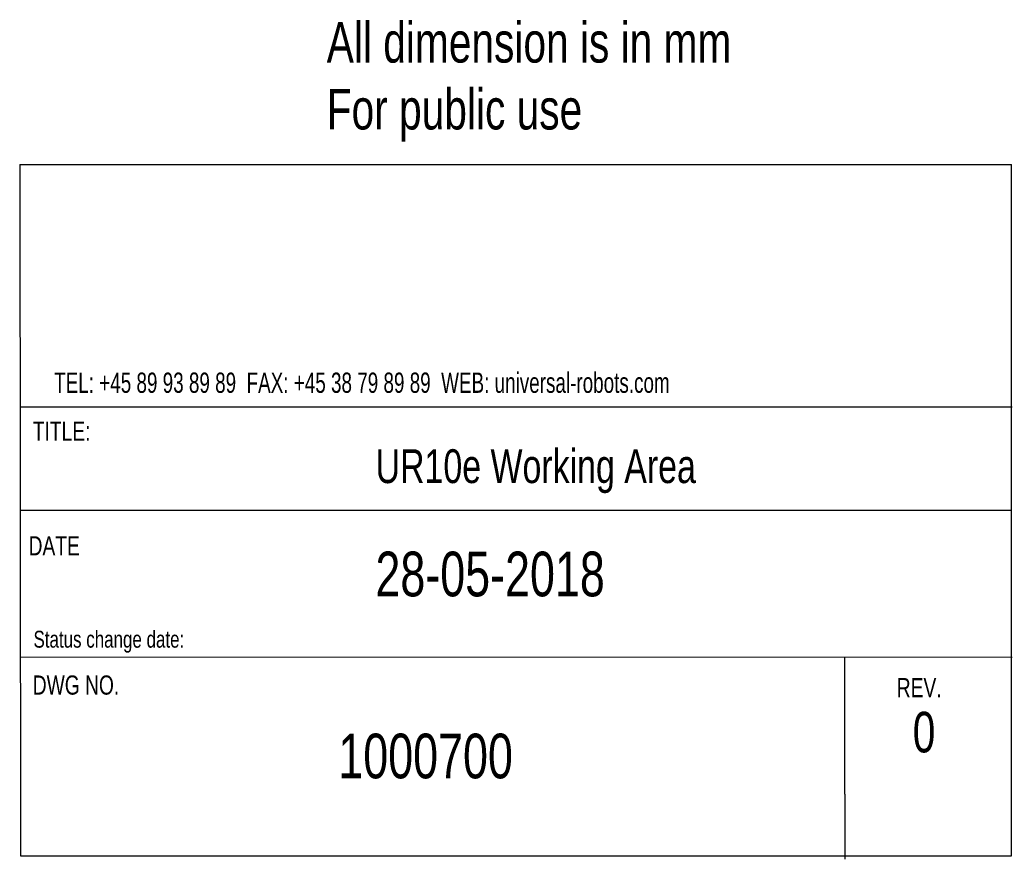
# Model space of a CAD drawing. Header units: millimetres. Extents: x 24 to 205, y 5 to 275.
# Drawn here: x 127.4 to 205.1, y 5 to 70.7 of the extents above; entities that cross this region are included whole.
import ezdxf

# ---------------------------------------------------------------- set-up
doc = ezdxf.new("R2010")
doc.units = ezdxf.units.MM
doc.styles.add('SLDTEXTSTYLE0', font='TXT', dxfattribs={"width": 0.75})
doc.styles.add('SLDTEXTSTYLE1', font='TXT', dxfattribs={"width": 0.695652})

# ---------------------------------------------------------------- blocks, each defined once
blk = doc.blocks.new('SW_NOTE_2')
at = {"color": 0, "linetype": 'Continuous', "lineweight": 0, "char_height": 3.175, "attachment_point": 1, "style": 'SLDTEXTSTYLE0'}
for s, insert in [('All dimension is in mm', (0, 4.093)), ('For public use', (0, -1.141))]:
    blk.add_mtext(s, dxfattribs=dict(at, insert=insert))

msp = doc.modelspace()

# ---------------------------------------------------------------- linework, layer by layer
at = {"color": 7, "linetype": 'Continuous', "lineweight": 0}
for p, q in [((127.3943, 59.3629), (205.0132, 59.3629)), ((127.3943, 59.3629), (127.4402, 5.2473)), ((205.0132, 5.2473), (205.0132, 59.3629)), ((205.0723, 40.3716), (127.4104, 40.3716)), ((127.4173, 32.3051), (205.0132, 32.3051)), ((127.427, 20.8358), (205.074, 20.815)), ((191.979, 10.0794), (191.979, 20.8185)), ((191.979, 10.0794), (191.979, 5)), ((127.4402, 5.2473), (205.0132, 5.2473))]:
    msp.add_line(p, q, dxfattribs=at)

# ---------------------------------------------------------------- block references
msp.add_blockref('SW_NOTE_2', (151.4184, 66.4192), dxfattribs=at)

# ---------------------------------------------------------------- texts
for s, insert, char_height, attachment_point, style in [('TEL: +45 89 93 89 89  FAX: +45 38 79 89 89  WEB: universal-robots.com', (130.0787, 43.0799), 1.5875, 1, 'SLDTEXTSTYLE1'), ('TITLE:', (128.4058, 39.2394), 1.5, 1, 'SLDTEXTSTYLE0'), ('UR10e Working Area', (167.7779, 37.077), 2.645833, 2, 'SLDTEXTSTYLE0'), ('DATE', (128.0803, 30.2711), 1.5, 1, 'SLDTEXTSTYLE0'), ('28-05-2018', (155.2305, 29.0653), 3.5, 1, 'SLDTEXTSTYLE0'), ('Status change date:', (128.4616, 22.8722), 1.322917, 1, 'SLDTEXTSTYLE0'), ('DWG NO.', (128.4052, 19.3762), 1.5, 1, 'SLDTEXTSTYLE0'), ('REV.', (196.0423, 19.1725), 1.5, 1, 'SLDTEXTSTYLE0'), ('1000700', (152.3256, 14.8238), 3.5, 1, 'SLDTEXTSTYLE0')]:
    msp.add_mtext(s, dxfattribs=dict(at, insert=insert, char_height=char_height, attachment_point=attachment_point, style=style))
at = {"color": 156, "linetype": 'Continuous', "lineweight": 0, "insert": (197.291, 16.53), "char_height": 3.175, "attachment_point": 1, "style": 'SLDTEXTSTYLE0'}
msp.add_mtext('0', dxfattribs=at)

doc.saveas('drawing.dxf')
